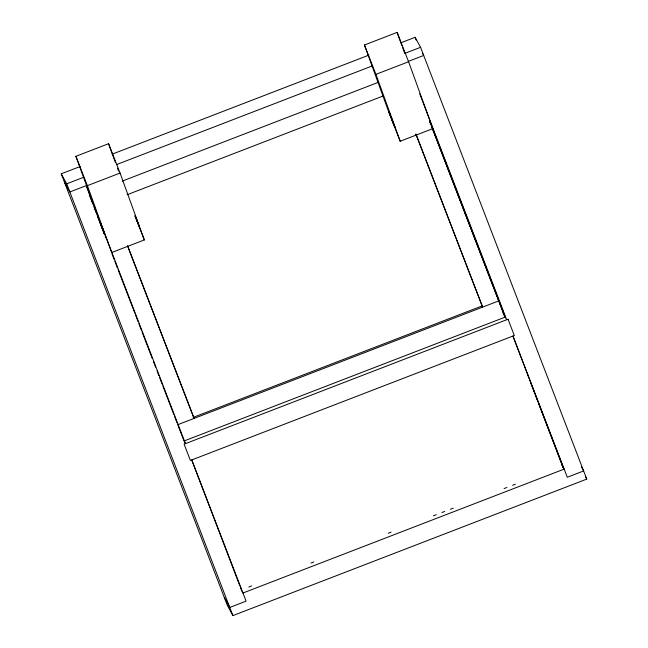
<?xml version="1.0" encoding="UTF-8"?>
<svg xmlns="http://www.w3.org/2000/svg" width="648" height="648" viewBox="0 0 648 648"><rect width="100%" height="100%" fill="white"/><g stroke="black" fill="none" stroke-linecap="round" stroke-linejoin="round"><path stroke-width="0.97" d="M75.913 156.306L108.581 143.702L120.066 173.057L144.326 239.938L111.659 252.542L87.399 185.66L75.913 156.306L99.841 222.248M364.451 45.004L397.111 32.4L408.596 61.754L432.856 128.636L400.197 141.24L388.711 111.885L364.451 45.004L375.929 74.358L400.197 141.24M400.934 42.768L415.093 37.309L420.56 47.312L586.772 479.099L232.907 615.6L227.44 605.596L61.228 173.81L80.101 166.536M112.185 154.159L368.85 55.145M61.228 173.81L66.704 183.821L83.689 177.269M116.713 164.527L372.438 65.877M404.522 53.501L420.56 47.312M408.272 61.414L423.695 55.461L422.334 52.958M87.399 185.66L120.066 173.057M375.929 74.358L408.596 61.754M122.269 181.092L378.481 82.264M127.097 194.748L383.3 95.912M193.153 417.401L482.323 305.848M248.832 587.031L251.651 585.946M311 563.055L313.818 561.962M388.233 533.255L391.06 532.17M433.447 515.816L436.274 514.723M441.928 512.544L444.747 511.458M450.4 509.279L453.227 508.186M504.087 488.568L506.914 487.474M512.568 485.295L515.395 484.202M498.336 299.676L498.96 300.81L177.755 424.707L184.032 441.005L505.229 317.099L432.054 127.008M503.026 313.073L506.671 319.739L419.693 93.774M581.353 466.779L583.637 470.95L567.3 477.252L512.949 336.037L563.242 467.751L538.456 403.088M585.403 476.596L586.772 479.099M561.427 464.098L564.165 469.103L242.968 593.009L242.06 591.341M64.363 181.958L69.838 191.962L86.168 185.668L185.474 443.645L184.567 441.976M224.305 597.448L229.773 607.451L246.102 601.15L191.751 459.942L239.89 586.011M137.983 223.455L139.118 226.241L137.822 222.661M105.316 236.058L105.883 237.468M390.558 115.814L388.719 111.245L394.988 127.543L390.558 115.814L393.15 122.974M102.02 227.116L100.181 222.548L101.971 227.408M429.989 121.298L431.422 124.967M388.986 112.055L394.721 126.733M135.27 216.262L138.858 225.439M134.995 216.092L136.072 218.838M138.227 224.346L144.326 239.938M100.448 223.358L104.757 234.365M100.181 223.187L104.482 234.195M105.203 236.026L105.924 237.865M136.493 219.656L137.287 221.681L135.011 215.411M102.287 227.788L103.356 230.558M104.093 232.932L104.62 234.284L102.344 228.007M135.748 217.242L136.825 220.053M135.675 217.534L136.226 218.951M103.283 230.842L103.834 232.259M415.093 37.309L416.138 40.022M429.875 121.338L431.325 125.121M429.851 121.759L431.074 124.934L429.899 122.132M431.795 126.822L504.257 315.066M431.714 126.846L504.298 315.398M416.089 134.249L482.622 307.103L415.83 134.063M127.551 245.56L194.092 418.414L127.664 246.313M89.254 194.789L92.737 203.845M94.13 207.465L95.953 212.188M97.403 215.962L99.225 220.685M99.946 222.572L102.497 229.19M103.218 231.077L104.312 233.912M111.95 253.749L114.129 259.411M114.858 261.306L117.401 267.916M118.13 269.803L134.857 313.251M135.578 315.139L138.129 321.756M138.85 323.644L141.402 330.253M142.123 332.141L152.304 358.595M153.398 361.422L155.577 367.092M157.035 370.875L158.849 375.597M159.578 377.484L162.122 384.094M162.851 385.981L173.761 414.323M174.49 416.21L177.034 422.82M66.704 183.821L232.907 615.6M103.631 231.263L104.433 233.353M102.206 228.039L103.008 230.129M527.334 373.969L528.047 375.848M530.566 382.425L531.279 384.305M532 386.184L534.511 392.761M535.224 394.64L537.735 401.217M240.611 587.89L241.688 590.717M137.093 220.749L137.578 222.021M397.111 32.4L401.898 45.587M402.578 47.474L404.287 52.18M108.581 143.702L115.417 162.543M117.466 168.197L118.487 171.023M508.032 319.221L184.113 444.172L190.391 460.469L514.31 335.51L508.032 319.221"/></g></svg>
